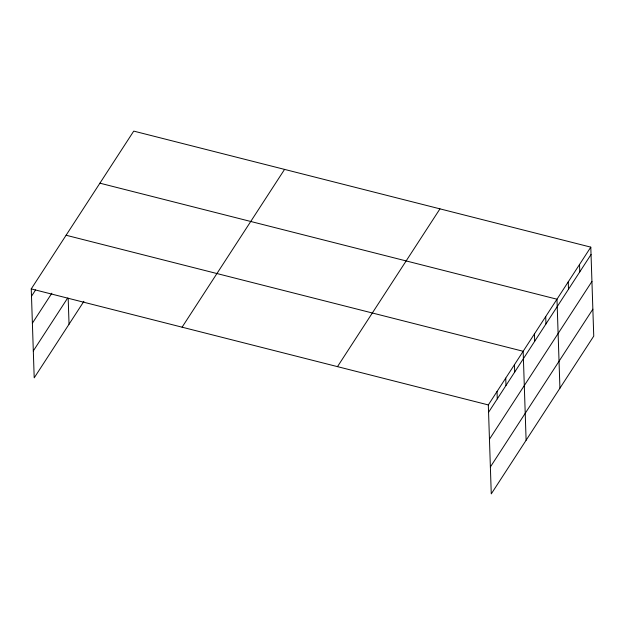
<?xml version="1.0" encoding="UTF-8"?>
<svg xmlns="http://www.w3.org/2000/svg" width="625" height="625" viewBox="0 0 625 625"><rect width="100%" height="100%" fill="white"/><g stroke="black" fill="none" stroke-linecap="round" stroke-linejoin="round"><path stroke-width="0.94" d="M83.906 301.328L34.203 377.852L31.25 288.891L133.734 131.109L590.797 247.148L593.75 336.109L491.266 493.891L488.32 404.93L590.797 247.148M31.492 296.258L35.594 289.945M32.391 323.188L51.859 293.203M33.305 350.93L67.641 298.07M182.086 327.188L284.562 169.406M337.484 366.641L439.969 208.859M488.562 412.297L591.047 254.516M489.453 439.219L591.938 281.438M490.375 466.961L592.859 309.18M99.914 183.18L556.977 299.219L559.93 388.172M66.094 235.25L523.164 351.281L526.109 440.242M31.25 288.891L488.32 404.93M579.523 264.508L579.773 271.867M568.25 281.859L568.5 289.227M545.711 316.57L545.953 323.938M534.438 333.93L534.68 341.297M514.453 364.695L514.695 372.062M505.742 378.109L505.984 385.469M497.031 391.516L497.273 398.883M68.18 298.242L69.047 324.203"/></g></svg>
